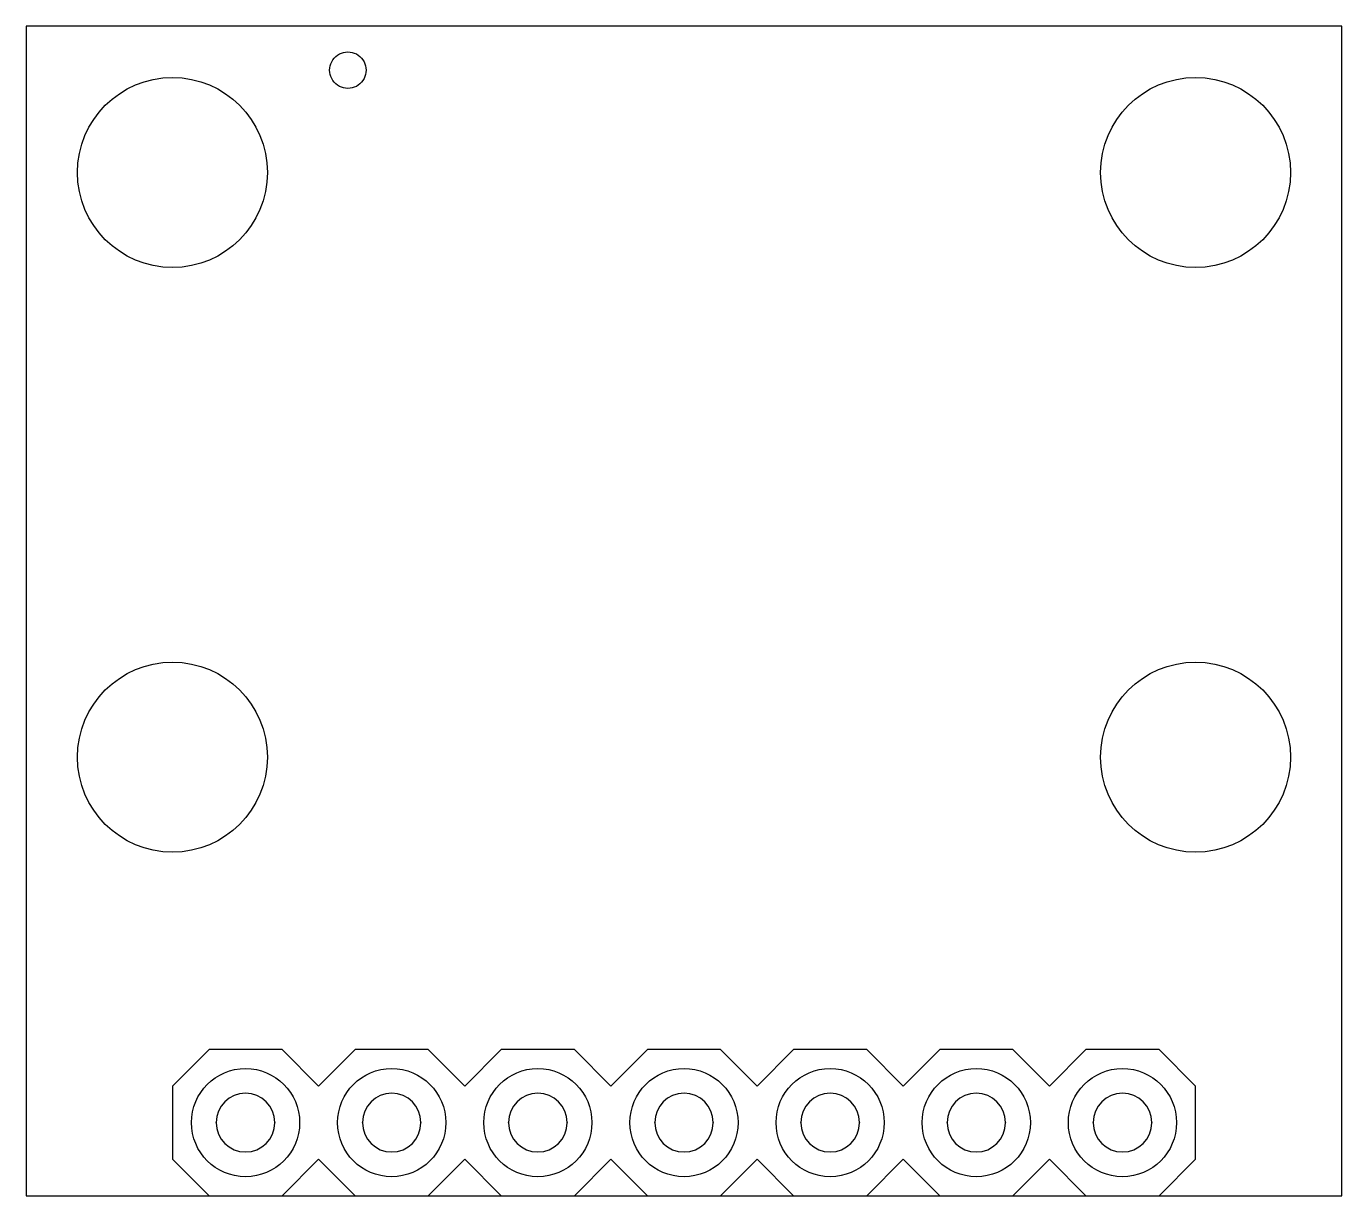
# Model space of a CAD drawing. Extents: x 0 to 900, y 0 to 800.
import ezdxf

# ---------------------------------------------------------------- set-up
doc = ezdxf.new("R2010")
doc.units = 9

msp = doc.modelspace()

# ---------------------------------------------------------------- linework, layer by layer
for points in [[(0, 0), (900, 0), (900, 800), (0, 800), (0, 0)], [(207.5, 770), (207.59, 771.51), (207.86, 772.99), (208.31, 774.43), (208.93, 775.81), (209.71, 777.1), (210.64, 778.29), (211.71, 779.35), (212.9, 780.29), (214.19, 781.07), (215.57, 781.69), (217.01, 782.14), (218.49, 782.41), (220, 782.5), (220, 782.5), (221.51, 782.41), (222.99, 782.14), (224.43, 781.69), (225.81, 781.07), (227.1, 780.29), (228.29, 779.35), (229.36, 778.29), (230.29, 777.1), (231.07, 775.81), (231.69, 774.43), (232.14, 772.99), (232.41, 771.51), (232.5, 770), (232.5, 770), (232.41, 768.49), (232.14, 767.01), (231.69, 765.57), (231.07, 764.19), (230.29, 762.9), (229.36, 761.71), (228.29, 760.64), (227.1, 759.71), (225.81, 758.93), (224.43, 758.31), (222.99, 757.86), (221.51, 757.59), (220, 757.5), (220, 757.5), (218.49, 757.59), (217.01, 757.86), (215.57, 758.31), (214.19, 758.93), (212.9, 759.71), (211.71, 760.64), (210.64, 761.71), (209.71, 762.9), (208.93, 764.19), (208.31, 765.57), (207.86, 767.01), (207.59, 768.49), (207.5, 770)], [(300, 25), (325, 0), (375, 0), (400, 25), (425, 0), (475, 0), (500, 25), (525, 0), (575, 0), (600, 25), (625, 0), (675, 0), (700, 25), (725, 0), (775, 0), (800, 25), (800, 75), (775, 100), (725, 100), (700, 75), (675, 100), (625, 100), (600, 75), (575, 100), (525, 100), (500, 75), (475, 100), (425, 100), (400, 75), (375, 100), (325, 100), (300, 75), (275, 100), (225, 100), (200, 75), (175, 100), (125, 100), (100, 75), (100, 25), (125, 0), (175, 0), (200, 25), (225, 0), (275, 0), (300, 25)], [(130, 49.9), (130, 50.1)], [(170, 49.9), (170, 50.1)], [(230, 49.9), (230, 50.1)], [(270, 49.9), (270, 50.1)], [(330, 49.9), (330, 50.1)], [(370, 49.9), (370, 50.1)], [(430, 49.9), (430, 50.1)], [(470, 49.9), (470, 50.1)], [(530, 49.9), (530, 50.1)], [(570, 49.9), (570, 50.1)], [(630, 49.9), (630, 50.1)], [(670, 49.9), (670, 50.1)], [(730, 49.9), (730, 50.1)], [(770, 49.9), (770, 50.1)]]:
    msp.add_lwpolyline(points, close=True)
for centre, radius in [((100, 700), 65), ((800, 700), 65), ((100, 300), 65), ((800, 300), 65), ((150, 50), 37), ((250, 50), 37), ((350, 50), 37), ((450, 50), 37), ((550, 50), 37), ((650, 50), 37), ((750, 50), 37)]:
    msp.add_circle(centre, radius)
for centre, start, end in [((150, 50.1), 360, 540), ((250, 50.1), 360, 540), ((350, 50.1), 360, 540), ((450, 50.1), 360, 540), ((550, 50.1), 360, 540), ((650, 50.1), 360, 540), ((750, 50.1), 360, 540), ((150, 49.9), 540, 360), ((250, 49.9), 540, 360), ((350, 49.9), 540, 360), ((450, 49.9), 540, 360), ((550, 49.9), 540, 360), ((650, 49.9), 540, 360), ((750, 49.9), 540, 360)]:
    msp.add_arc(centre, 20, start, end)

doc.saveas('drawing.dxf')
